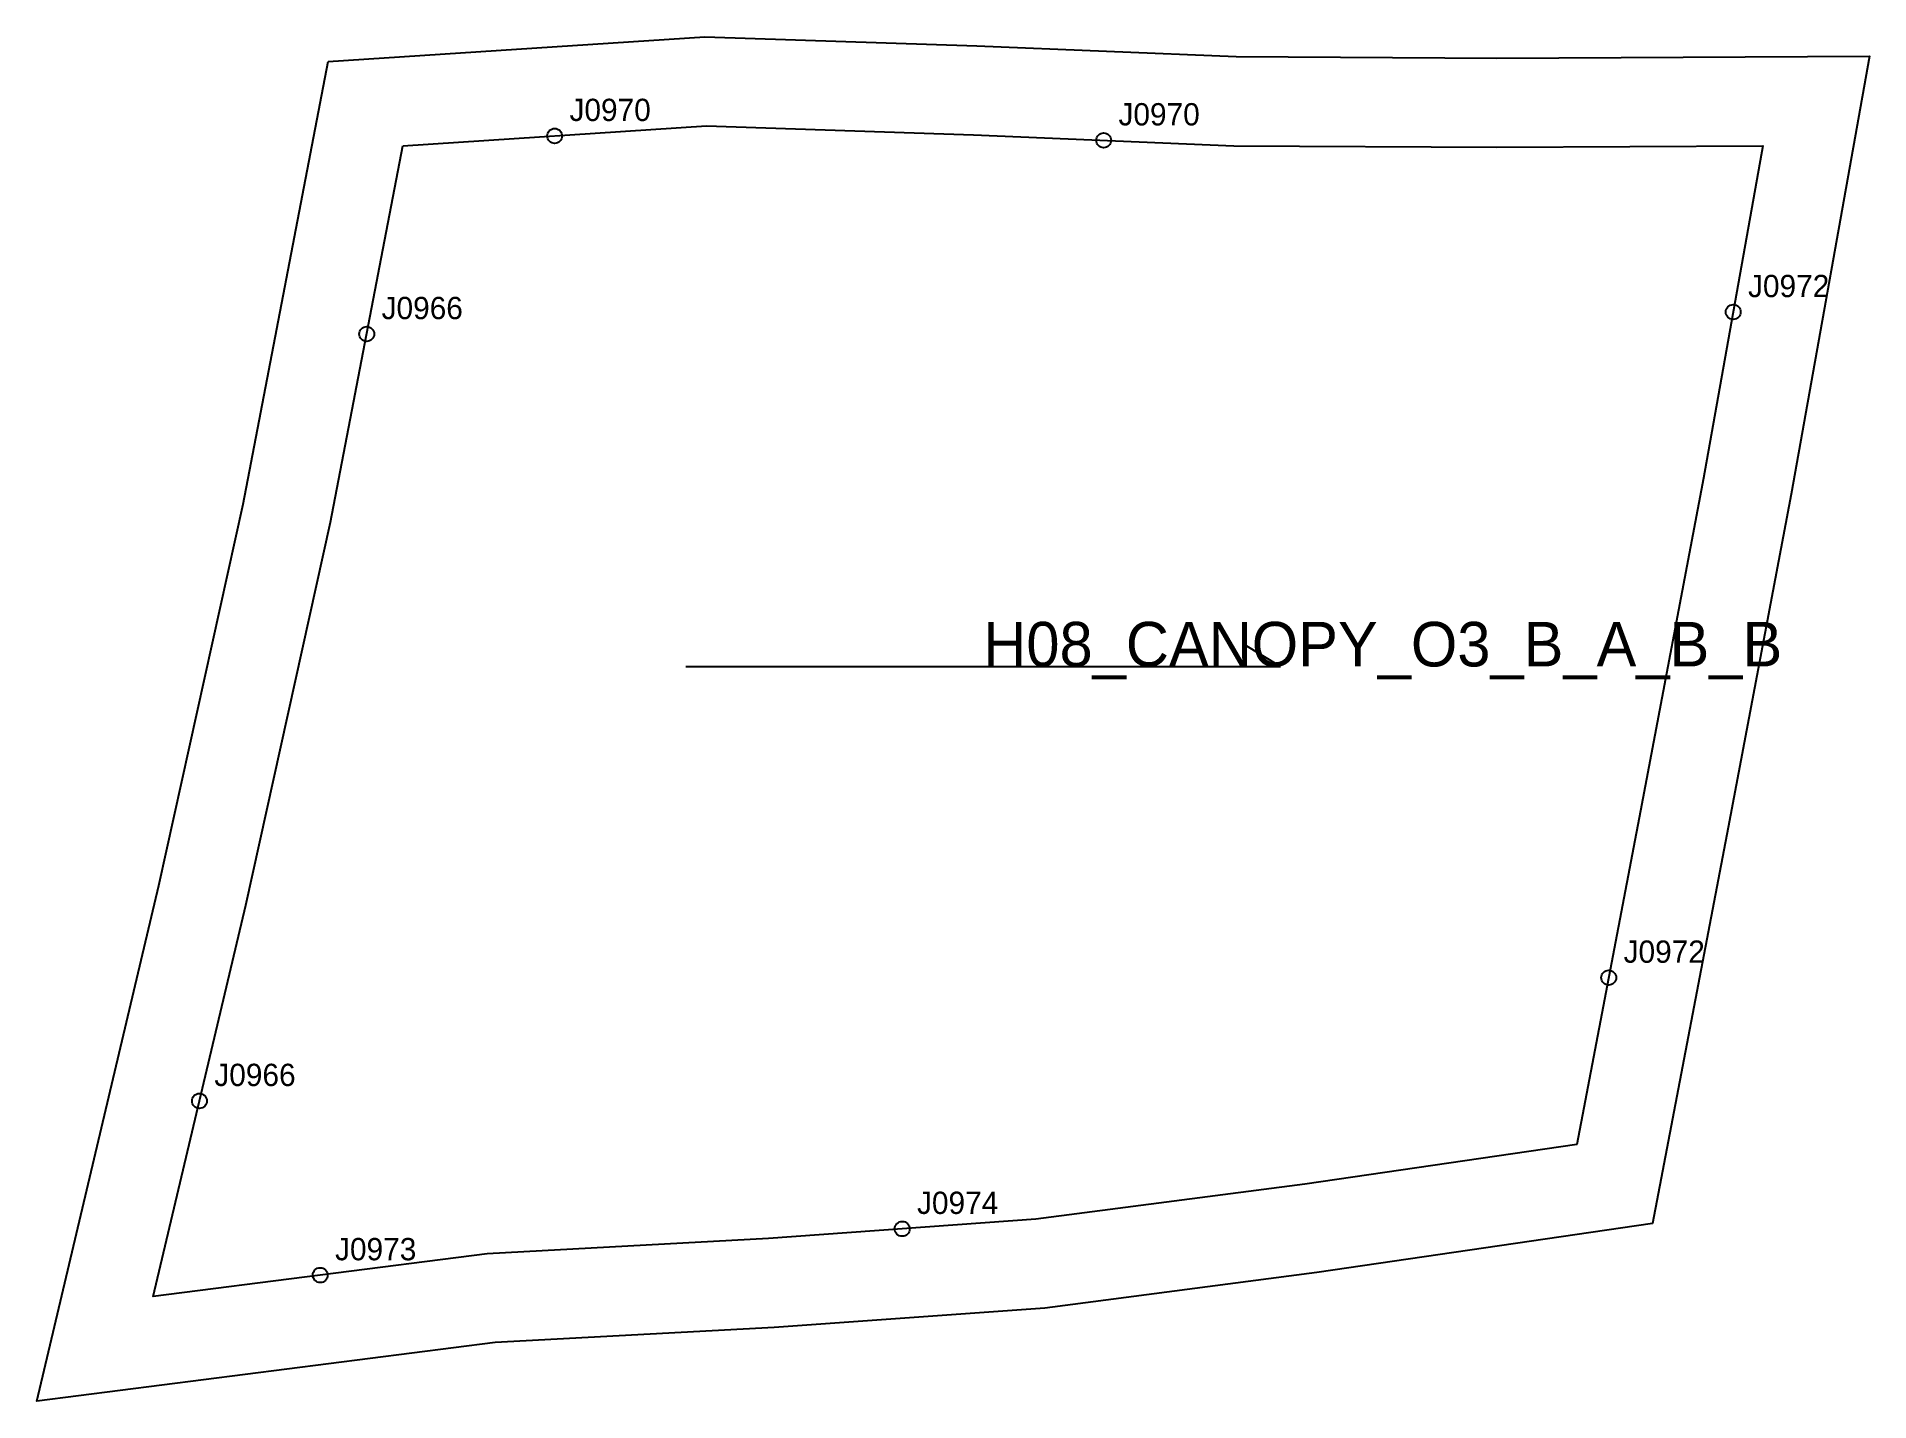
# Model space of a CAD drawing. Header units: millimetres. Extents: x -49 to 197, y -169 to 15.
import ezdxf

# ---------------------------------------------------------------- set-up
doc = ezdxf.new("R2010")
doc.units = ezdxf.units.MM
for name, color, linetype in [('CUT', 1, 'Continuous'), ('GRAIN', 3, 'Continuous'), ('LABEL', 7, 'Continuous'), ('NOTCH', 2, 'Continuous'), ('SEW', 5, 'Continuous')]:
    doc.layers.add(name, color=color, linetype=linetype)

msp = doc.modelspace()

# ---------------------------------------------------------------- linework, layer by layer
at = {"layer": 'CUT'}
msp.add_lwpolyline([(-10.04, 11.37), (40.64, 14.69), (77.2, 13.48), (112.08, 12.01), (147.18, 11.81), (197.28, 12.08), (186.78, -46.86), (178.3, -91.69), (168.11, -144.98), (122.97, -151.54), (86.36, -156.33), (49.95, -158.95), (12.43, -160.99), (-49.26, -168.88), (-32.83, -99.48), (-21.47, -48.19), (-10.04, 11.37)], close=True, dxfattribs=at)
at = {"layer": 'GRAIN'}
for p, q in [((118.08, -70.03), (113.08, -67.03)), ((38.08, -70.03), (118.08, -70.03))]:
    msp.add_line(p, q, dxfattribs=at)
at = {"layer": 'NOTCH'}
for centre in [(20.42, 1.34), (94.27, 0.75), (178.96, -22.35), (-4.86, -25.31), (162.22, -111.89), (-27.36, -128.47), (67.17, -145.68), (-11.12, -151.91)]:
    msp.add_circle(centre, 1, dxfattribs=at)
at = {"layer": 'SEW'}
msp.add_lwpolyline([(0, 0), (40.83, 2.68), (76.75, 1.48), (111.79, 0.01), (147.18, -0.19), (182.94, 0), (174.97, -44.69), (166.51, -89.44), (157.93, -134.33), (121.33, -139.65), (85.15, -144.39), (49.19, -146.97), (11.34, -149.04), (-33.59, -154.78), (-21.13, -102.16), (-9.72, -50.62)], close=True, dxfattribs=at)

# ---------------------------------------------------------------- texts
at = {"layer": 'LABEL'}
for s, height, p in [('J0970', 3, (22.42, 3.34)), ('J0970', 3, (96.27, 2.75)), ('J0972', 3, (180.96, -20.35)), ('J0966', 3, (-2.86, -23.31)), ('H08_CANOPY_O3_B_A_B_B', 6, (78.08, -70.03)), ('J0972', 3, (164.22, -109.89)), ('J0966', 3, (-25.36, -126.47)), ('J0974', 3, (69.17, -143.68)), ('J0973', 3, (-9.12, -149.91))]:
    msp.add_text(s, height=height, dxfattribs=at).set_placement(p)

doc.saveas('drawing.dxf')
